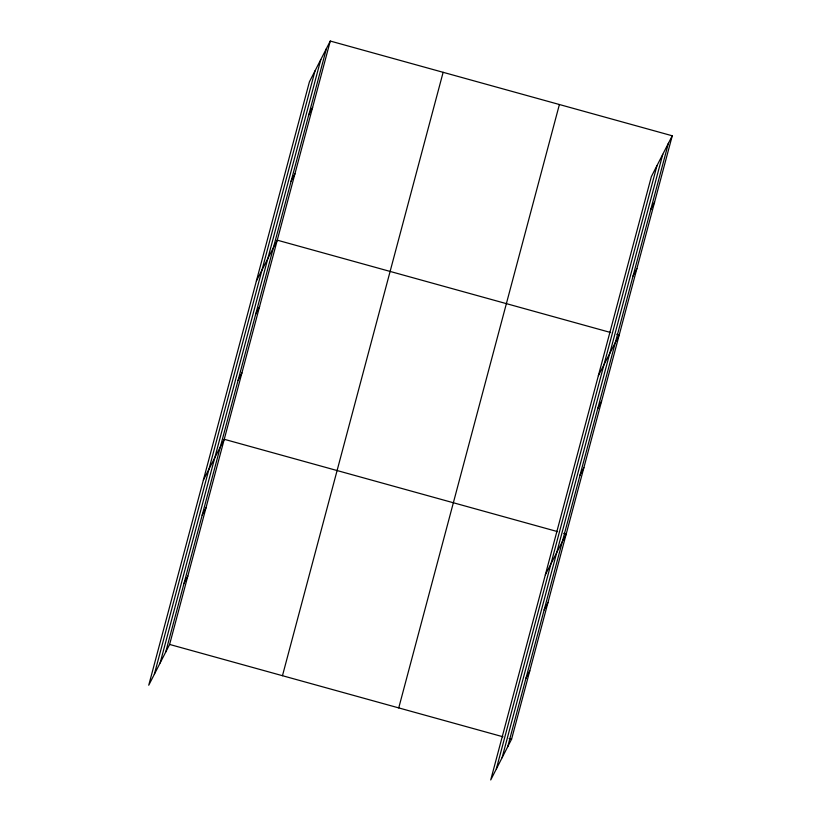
<?xml version="1.0" encoding="UTF-8"?>
<svg xmlns="http://www.w3.org/2000/svg" width="821" height="821" viewBox="0 0 821 821"><rect width="100%" height="100%" fill="white"/><g stroke="black" fill="none" stroke-linecap="round" stroke-linejoin="round"><path stroke-width="1.23" d="M154.358 674.257L315.018 70.873M160.136 662.968L320.806 59.574M165.739 652.007L326.409 48.613M330.278 41.05L309.414 81.833L148.745 685.217L169.619 644.444L330.278 41.05L672.255 135.783L511.586 739.167L490.722 779.95L651.381 176.556L672.255 135.783M282.465 675.704L443.135 72.31M398.739 707.907L559.399 104.513M496.325 768.99L656.995 165.596M502.103 757.701L662.773 154.307M507.717 746.741L668.376 143.347M308.737 114.991L312.606 107.428M291.065 181.359L294.934 173.795M256.398 280.946L277.262 240.173L610.65 332.515M255.721 314.104L259.59 306.541M238.039 380.482L241.918 372.919M203.372 480.069L224.246 439.286L557.623 531.639M202.161 515.239L206.03 507.676M183.955 583.618L187.824 576.055M650.704 209.714L654.583 202.151M633.032 276.092L636.911 268.529M598.365 375.679L619.229 334.896L616.776 334.219M597.688 408.837L601.557 401.274M580.016 475.205L583.885 467.642M545.349 574.792L566.213 534.019L563.76 533.332M544.128 609.962L548.007 602.398M525.922 678.351L529.791 670.788M169.619 644.444L502.996 736.786M509.133 738.49L511.586 739.167"/></g></svg>
